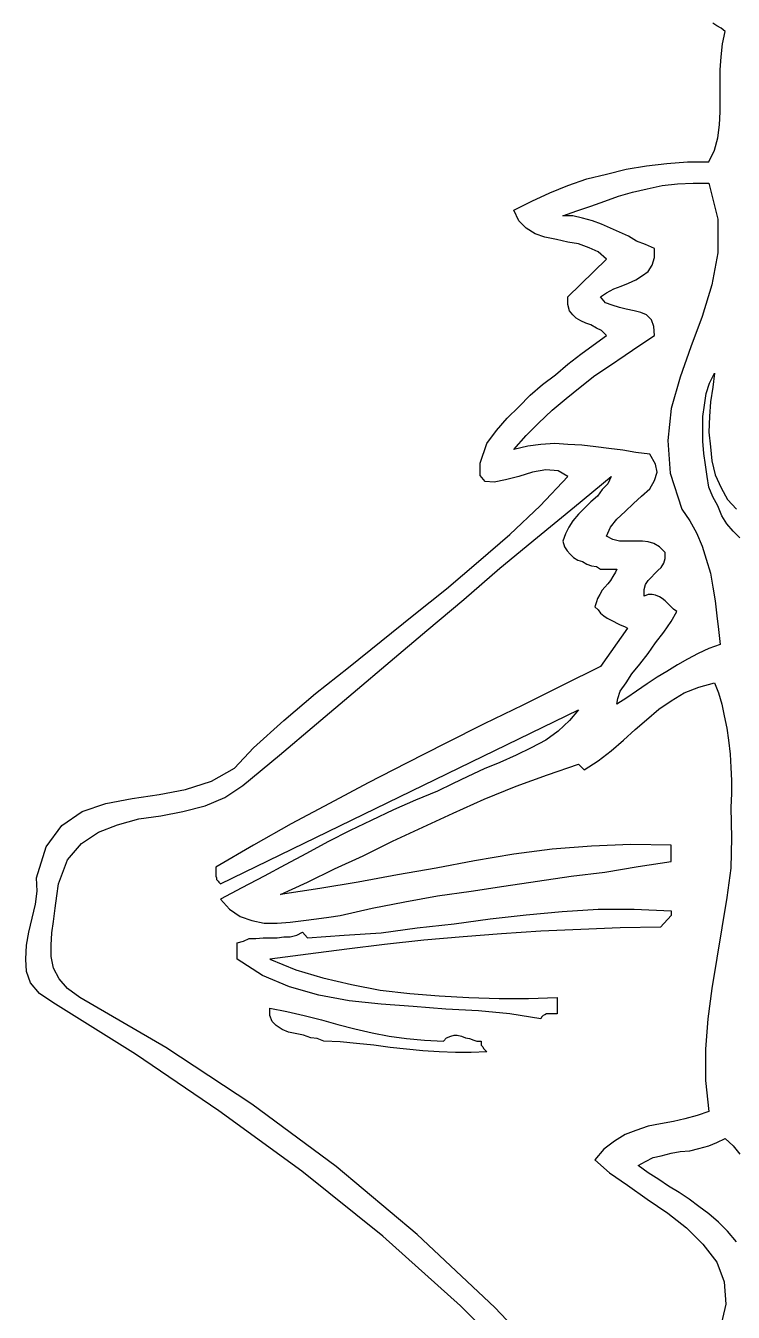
# Model space of a CAD drawing. Extents: x 0.03 to 8.99, y 0.03 to 7.32.
# Drawn here: x 0.026 to 0.89, y 4.794 to 6.364 of the extents above; entities that cross this region are included whole.
import ezdxf

# ---------------------------------------------------------------- set-up
doc = ezdxf.new("R2010")
doc.units = 0
doc.layers.add('1', color=7, linetype='Continuous')

msp = doc.modelspace()

# ---------------------------------------------------------------- linework, layer by layer
for points in [[(0.646, 4.712), (0.557, 4.802), (0.462, 4.887), (0.363, 4.966), (0.262, 5.04), (0.16, 5.109), (0.059, 5.172), (0.043, 5.183), (0.032, 5.196), (0.027, 5.21), (0.026, 5.225), (0.027, 5.242), (0.03, 5.258), (0.034, 5.275), (0.038, 5.292), (0.04, 5.308), (0.039, 5.324), (0.051, 5.362), (0.07, 5.388), (0.095, 5.405), (0.124, 5.415), (0.156, 5.421), (0.189, 5.426), (0.221, 5.432), (0.253, 5.442), (0.281, 5.458), (0.304, 5.483), (0.341, 5.516), (0.38, 5.549), (0.42, 5.581), (0.46, 5.613), (0.5, 5.645), (0.54, 5.677), (0.579, 5.71), (0.617, 5.743), (0.654, 5.778), (0.688, 5.814), (0.676, 5.821), (0.661, 5.822), (0.645, 5.819), (0.628, 5.814), (0.612, 5.81), (0.598, 5.807), (0.587, 5.808), (0.581, 5.815), (0.581, 5.83), (0.589, 5.854), (0.601, 5.87), (0.614, 5.885), (0.628, 5.899), (0.642, 5.913), (0.657, 5.926), (0.673, 5.938), (0.688, 5.951), (0.704, 5.963), (0.719, 5.974), (0.735, 5.986), (0.729, 5.992), (0.723, 5.995), (0.716, 5.999), (0.71, 6.001), (0.704, 6.004), (0.698, 6.007), (0.694, 6.011), (0.69, 6.016), (0.688, 6.024), (0.688, 6.033), (0.735, 6.079), (0.725, 6.088), (0.714, 6.093), (0.701, 6.098), (0.688, 6.1), (0.674, 6.103), (0.66, 6.106), (0.648, 6.11), (0.637, 6.117), (0.628, 6.126), (0.622, 6.139), (0.644, 6.15), (0.666, 6.16), (0.688, 6.169), (0.711, 6.177), (0.735, 6.183), (0.759, 6.189), (0.784, 6.193), (0.809, 6.196), (0.834, 6.198), (0.86, 6.198), (0.867, 6.212), (0.871, 6.227), (0.873, 6.243), (0.874, 6.259), (0.874, 6.276), (0.874, 6.293), (0.874, 6.31), (0.875, 6.326), (0.877, 6.342), (0.88, 6.357), (0.875, 6.361), (0.87, 6.364), (0.865, 6.367)], [(0.814, 5.278), (0.801, 5.264), (0.752, 5.263), (0.704, 5.261), (0.655, 5.259), (0.607, 5.256), (0.56, 5.252), (0.512, 5.248), (0.464, 5.243), (0.418, 5.237), (0.371, 5.231), (0.324, 5.225), (0.356, 5.212), (0.389, 5.202), (0.424, 5.194), (0.459, 5.187), (0.495, 5.183), (0.531, 5.18), (0.567, 5.178), (0.604, 5.177), (0.64, 5.177), (0.675, 5.178), (0.675, 5.158), (0.672, 5.158), (0.669, 5.158), (0.667, 5.158), (0.664, 5.158), (0.662, 5.158), (0.66, 5.157), (0.658, 5.156), (0.656, 5.154), (0.655, 5.152), (0.617, 5.158), (0.579, 5.162), (0.539, 5.164), (0.499, 5.167), (0.46, 5.17), (0.421, 5.174), (0.384, 5.181), (0.348, 5.191), (0.315, 5.205), (0.284, 5.225), (0.284, 5.245), (0.292, 5.247), (0.299, 5.25), (0.307, 5.25), (0.316, 5.251), (0.324, 5.251), (0.333, 5.251), (0.341, 5.252), (0.349, 5.252), (0.357, 5.254), (0.364, 5.258), (0.37, 5.251), (0.415, 5.254), (0.46, 5.257), (0.504, 5.263), (0.549, 5.268), (0.593, 5.274), (0.637, 5.279), (0.681, 5.283), (0.725, 5.286), (0.769, 5.286), (0.814, 5.284), (0.814, 5.278)], [(0.536, 5.125), (0.54, 5.129), (0.545, 5.131), (0.549, 5.132), (0.553, 5.132), (0.558, 5.131), (0.563, 5.129), (0.568, 5.128), (0.573, 5.126), (0.577, 5.125), (0.582, 5.125), (0.582, 5.123), (0.582, 5.121), (0.582, 5.12), (0.584, 5.118), (0.585, 5.116), (0.586, 5.115), (0.588, 5.113), (0.589, 5.112), (0.57, 5.111), (0.551, 5.111), (0.531, 5.112), (0.511, 5.113), (0.491, 5.115), (0.471, 5.117), (0.451, 5.12), (0.43, 5.122), (0.41, 5.124), (0.39, 5.125), (0.382, 5.128), (0.374, 5.129), (0.365, 5.132), (0.355, 5.134), (0.347, 5.136), (0.339, 5.139), (0.332, 5.144), (0.327, 5.149), (0.324, 5.156), (0.324, 5.165), (0.345, 5.161), (0.366, 5.156), (0.387, 5.151), (0.407, 5.145), (0.428, 5.14), (0.449, 5.135), (0.47, 5.131), (0.491, 5.128), (0.513, 5.126), (0.536, 5.125)]]:
    msp.add_lwpolyline(points)
at = {"layer": '1'}
for points in [[(0.86, 6.172), (0.871, 6.128), (0.871, 6.087), (0.864, 6.048), (0.852, 6.009), (0.838, 5.972), (0.825, 5.935), (0.814, 5.897), (0.81, 5.858), (0.813, 5.818), (0.827, 5.774), (0.837, 5.76), (0.845, 5.745), (0.852, 5.729), (0.857, 5.713), (0.862, 5.696), (0.865, 5.679), (0.868, 5.662), (0.87, 5.644), (0.872, 5.627), (0.874, 5.609), (0.86, 5.604), (0.847, 5.598), (0.834, 5.591), (0.822, 5.584), (0.809, 5.576), (0.797, 5.569), (0.785, 5.561), (0.772, 5.552), (0.76, 5.544), (0.748, 5.536), (0.749, 5.543), (0.752, 5.552), (0.759, 5.562), (0.766, 5.573), (0.776, 5.585), (0.786, 5.598), (0.795, 5.611), (0.805, 5.624), (0.814, 5.637), (0.821, 5.649), (0.817, 5.652), (0.814, 5.655), (0.81, 5.659), (0.807, 5.662), (0.803, 5.665), (0.8, 5.667), (0.795, 5.669), (0.791, 5.67), (0.786, 5.67), (0.781, 5.668), (0.781, 5.676), (0.783, 5.682), (0.786, 5.687), (0.79, 5.691), (0.794, 5.695), (0.798, 5.699), (0.802, 5.703), (0.805, 5.708), (0.807, 5.714), (0.807, 5.721), (0.8, 5.728), (0.793, 5.732), (0.786, 5.734), (0.779, 5.735), (0.773, 5.735), (0.766, 5.735), (0.758, 5.735), (0.751, 5.735), (0.743, 5.737), (0.735, 5.741), (0.74, 5.752), (0.748, 5.762), (0.758, 5.771), (0.768, 5.781), (0.778, 5.79), (0.788, 5.799), (0.794, 5.809), (0.797, 5.819), (0.795, 5.829), (0.788, 5.841), (0.771, 5.843), (0.755, 5.846), (0.738, 5.848), (0.722, 5.85), (0.705, 5.852), (0.688, 5.853), (0.672, 5.854), (0.655, 5.853), (0.639, 5.851), (0.622, 5.847), (0.637, 5.864), (0.652, 5.879), (0.669, 5.895), (0.686, 5.909), (0.703, 5.923), (0.721, 5.937), (0.739, 5.949), (0.758, 5.962), (0.776, 5.974), (0.794, 5.986), (0.793, 5.997), (0.79, 6.005), (0.784, 6.011), (0.777, 6.014), (0.769, 6.016), (0.759, 6.018), (0.751, 6.02), (0.742, 6.023), (0.734, 6.026), (0.728, 6.033), (0.735, 6.038), (0.744, 6.043), (0.753, 6.046), (0.762, 6.05), (0.771, 6.054), (0.779, 6.059), (0.786, 6.064), (0.791, 6.072), (0.794, 6.081), (0.794, 6.092), (0.783, 6.097), (0.772, 6.101), (0.762, 6.107), (0.751, 6.112), (0.74, 6.117), (0.729, 6.122), (0.718, 6.126), (0.706, 6.129), (0.694, 6.132), (0.682, 6.132), (0.699, 6.138), (0.716, 6.144), (0.733, 6.15), (0.75, 6.156), (0.767, 6.161), (0.785, 6.165), (0.803, 6.169), (0.822, 6.171), (0.841, 6.172), (0.86, 6.172)], [(0.898, 5.739), (0.89, 5.747), (0.882, 5.756), (0.876, 5.766), (0.871, 5.778), (0.865, 5.789), (0.86, 5.801), (0.858, 5.814), (0.856, 5.828), (0.854, 5.842), (0.853, 5.857), (0.853, 5.872), (0.853, 5.887), (0.855, 5.901), (0.857, 5.915), (0.861, 5.928), (0.867, 5.94), (0.865, 5.923), (0.862, 5.905), (0.861, 5.887), (0.86, 5.868), (0.862, 5.85), (0.864, 5.833), (0.868, 5.816), (0.875, 5.8), (0.883, 5.786), (0.894, 5.774)], [(0.688, 4.706), (0.599, 4.8), (0.504, 4.889), (0.405, 4.972), (0.302, 5.048), (0.197, 5.117), (0.092, 5.178), (0.077, 5.189), (0.067, 5.201), (0.06, 5.214), (0.057, 5.228), (0.057, 5.242), (0.058, 5.257), (0.06, 5.271), (0.062, 5.287), (0.064, 5.302), (0.066, 5.317), (0.077, 5.346), (0.094, 5.366), (0.115, 5.38), (0.138, 5.389), (0.164, 5.396), (0.191, 5.4), (0.218, 5.405), (0.245, 5.412), (0.269, 5.422), (0.291, 5.437), (0.336, 5.474), (0.381, 5.512), (0.426, 5.55), (0.471, 5.588), (0.516, 5.626), (0.561, 5.664), (0.605, 5.702), (0.651, 5.74), (0.696, 5.777), (0.741, 5.814)], [(0.741, 5.814), (0.737, 5.805), (0.73, 5.798), (0.724, 5.79), (0.716, 5.783), (0.709, 5.776), (0.701, 5.768), (0.694, 5.76), (0.689, 5.752), (0.685, 5.744), (0.682, 5.735), (0.684, 5.728), (0.687, 5.723), (0.691, 5.719), (0.695, 5.715), (0.7, 5.712), (0.706, 5.71), (0.711, 5.707), (0.717, 5.705), (0.723, 5.704), (0.728, 5.701), (0.748, 5.701), (0.746, 5.697), (0.743, 5.692), (0.74, 5.687), (0.737, 5.683), (0.733, 5.679), (0.73, 5.675), (0.727, 5.67), (0.724, 5.665), (0.723, 5.661), (0.721, 5.655), (0.725, 5.651), (0.728, 5.647), (0.732, 5.644), (0.736, 5.641), (0.74, 5.639), (0.744, 5.637), (0.748, 5.635), (0.752, 5.633), (0.757, 5.631), (0.761, 5.629), (0.728, 5.582), (0.681, 5.559), (0.633, 5.535), (0.586, 5.512), (0.538, 5.488), (0.491, 5.464), (0.444, 5.44), (0.397, 5.415), (0.35, 5.39), (0.304, 5.364), (0.258, 5.337), (0.258, 5.334), (0.258, 5.331), (0.258, 5.329), (0.258, 5.326), (0.259, 5.324), (0.259, 5.322), (0.261, 5.32), (0.262, 5.319), (0.264, 5.317), (0.701, 5.529), (0.69, 5.516), (0.676, 5.503), (0.661, 5.492), (0.643, 5.483), (0.625, 5.474), (0.605, 5.465), (0.586, 5.457), (0.566, 5.448), (0.547, 5.439), (0.529, 5.43), (0.502, 5.419), (0.475, 5.407), (0.448, 5.394), (0.422, 5.382), (0.395, 5.368), (0.369, 5.354), (0.343, 5.34), (0.317, 5.326), (0.29, 5.312), (0.264, 5.298), (0.275, 5.286), (0.288, 5.277), (0.302, 5.272), (0.317, 5.269), (0.333, 5.269), (0.349, 5.27), (0.365, 5.272), (0.381, 5.274), (0.396, 5.276), (0.41, 5.278), (0.449, 5.287), (0.489, 5.295), (0.529, 5.302), (0.57, 5.308), (0.61, 5.314), (0.651, 5.32), (0.692, 5.326), (0.733, 5.331), (0.774, 5.338), (0.814, 5.344), (0.814, 5.364), (0.765, 5.365), (0.717, 5.363), (0.669, 5.359), (0.622, 5.353), (0.574, 5.345), (0.527, 5.336), (0.48, 5.328), (0.432, 5.319), (0.385, 5.311), (0.337, 5.304), (0.37, 5.319), (0.403, 5.335), (0.438, 5.351), (0.474, 5.369), (0.511, 5.386), (0.548, 5.403), (0.586, 5.42), (0.625, 5.436), (0.663, 5.45), (0.701, 5.463), (0.708, 5.456), (0.725, 5.467), (0.741, 5.479), (0.756, 5.492), (0.77, 5.505), (0.784, 5.517), (0.799, 5.53), (0.814, 5.54), (0.83, 5.55), (0.848, 5.557), (0.867, 5.562), (0.872, 5.55), (0.876, 5.536), (0.879, 5.522), (0.882, 5.507), (0.884, 5.492), (0.886, 5.475), (0.887, 5.459), (0.888, 5.443), (0.888, 5.427), (0.887, 5.41), (0.888, 5.373), (0.887, 5.336), (0.882, 5.3), (0.876, 5.263), (0.87, 5.226), (0.864, 5.189), (0.859, 5.152), (0.856, 5.115), (0.856, 5.077), (0.86, 5.039), (0.846, 5.034), (0.831, 5.03), (0.817, 5.027), (0.801, 5.024), (0.786, 5.021), (0.771, 5.016), (0.758, 5.011), (0.745, 5.003), (0.732, 4.993), (0.721, 4.98), (0.739, 4.964), (0.761, 4.949), (0.785, 4.932), (0.81, 4.915), (0.833, 4.897), (0.853, 4.877), (0.87, 4.855), (0.879, 4.831), (0.881, 4.804), (0.874, 4.774)], [(0.894, 4.88), (0.883, 4.893), (0.872, 4.904), (0.86, 4.914), (0.848, 4.923), (0.836, 4.932), (0.824, 4.94), (0.811, 4.948), (0.799, 4.956), (0.786, 4.964), (0.774, 4.973), (0.783, 4.978), (0.792, 4.983), (0.802, 4.985), (0.814, 4.988), (0.825, 4.99), (0.837, 4.991), (0.848, 4.994), (0.86, 4.997), (0.87, 5.001), (0.88, 5.006), (0.89, 4.997), (0.898, 4.987)]]:
    msp.add_lwpolyline(points, dxfattribs=at)

doc.saveas('drawing.dxf')
